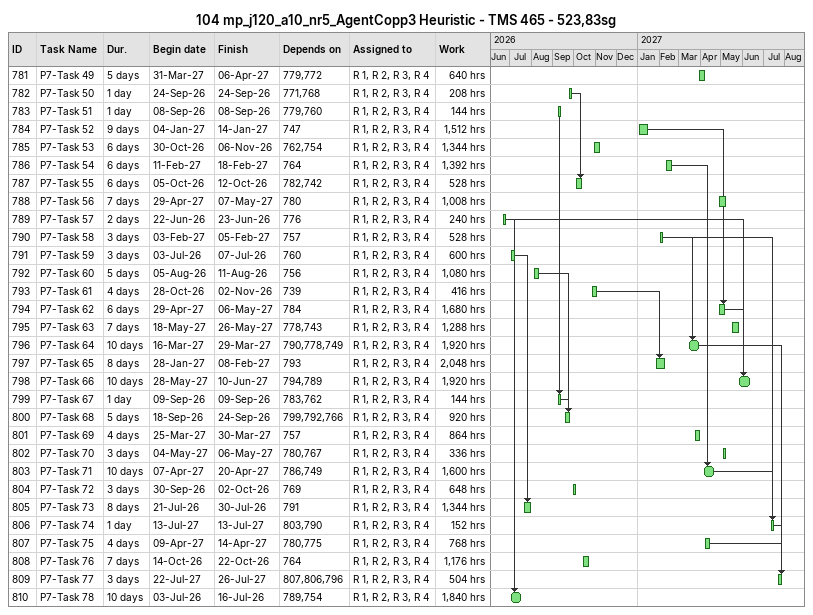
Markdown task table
104 mp_j120_a10_nr5_AgentCopp3 Heuristic - TMS 465 - 523,83sg

| ID | Task | Duration | Start | Finish | Predecessors | Resources | Work (h) |
|---|---|---|---|---|---|---|---|
| 781 | P7-Task 49 | 5d | 2027-03-31 | 2027-04-06 | 779, 772 | R 1, R 2, R 3, R 4 | 640 |
| 782 | P7-Task 50 | 1d | 2026-09-24 | 2026-09-24 | 771, 768 | R 1, R 2, R 3, R 4 | 208 |
| 783 | P7-Task 51 | 1d | 2026-09-08 | 2026-09-08 | 779, 760 | R 1, R 2, R 3, R 4 | 144 |
| 784 | P7-Task 52 | 9d | 2027-01-04 | 2027-01-14 | 747 | R 1, R 2, R 3, R 4 | 1512 |
| 785 | P7-Task 53 | 6d | 2026-10-30 | 2026-11-06 | 762, 754 | R 1, R 2, R 3, R 4 | 1344 |
| 786 | P7-Task 54 | 6d | 2027-02-11 | 2027-02-18 | 764 | R 1, R 2, R 3, R 4 | 1392 |
| 787 | P7-Task 55 | 6d | 2026-10-05 | 2026-10-12 | 782, 742 | R 1, R 2, R 3, R 4 | 528 |
| 788 | P7-Task 56 | 7d | 2027-04-29 | 2027-05-07 | 780 | R 1, R 2, R 3, R 4 | 1008 |
| 789 | P7-Task 57 | 2d | 2026-06-22 | 2026-06-23 | 776 | R 1, R 2, R 3, R 4 | 240 |
| 790 | P7-Task 58 | 3d | 2027-02-03 | 2027-02-05 | 757 | R 1, R 2, R 3, R 4 | 528 |
| 791 | P7-Task 59 | 3d | 2026-07-03 | 2026-07-07 | 760 | R 1, R 2, R 3, R 4 | 600 |
| 792 | P7-Task 60 | 5d | 2026-08-05 | 2026-08-11 | 756 | R 1, R 2, R 3, R 4 | 1080 |
| 793 | P7-Task 61 | 4d | 2026-10-28 | 2026-11-02 | 739 | R 1, R 2, R 3, R 4 | 416 |
| 794 | P7-Task 62 | 6d | 2027-04-29 | 2027-05-06 | 784 | R 1, R 2, R 3, R 4 | 1680 |
| 795 | P7-Task 63 | 7d | 2027-05-18 | 2027-05-26 | 778, 743 | R 1, R 2, R 3, R 4 | 1288 |
| 796 | P7-Task 64 | 10d | 2027-03-16 | 2027-03-29 | 790, 778, 749 | R 1, R 2, R 3, R 4 | 1920 |
| 797 | P7-Task 65 | 8d | 2027-01-28 | 2027-02-08 | 793 | R 1, R 2, R 3, R 4 | 2048 |
| 798 | P7-Task 66 | 10d | 2027-05-28 | 2027-06-10 | 794, 789 | R 1, R 2, R 3, R 4 | 1920 |
| 799 | P7-Task 67 | 1d | 2026-09-09 | 2026-09-09 | 783, 762 | R 1, R 2, R 3, R 4 | 144 |
| 800 | P7-Task 68 | 5d | 2026-09-18 | 2026-09-24 | 799, 792, 766 | R 1, R 2, R 3, R 4 | 920 |
| 801 | P7-Task 69 | 4d | 2027-03-25 | 2027-03-30 | 757 | R 1, R 2, R 3, R 4 | 864 |
| 802 | P7-Task 70 | 3d | 2027-05-04 | 2027-05-06 | 780, 767 | R 1, R 2, R 3, R 4 | 336 |
| 803 | P7-Task 71 | 10d | 2027-04-07 | 2027-04-20 | 786, 749 | R 1, R 2, R 3, R 4 | 1600 |
| 804 | P7-Task 72 | 3d | 2026-09-30 | 2026-10-02 | 769 | R 1, R 2, R 3, R 4 | 648 |
| 805 | P7-Task 73 | 8d | 2026-07-21 | 2026-07-30 | 791 | R 1, R 2, R 3, R 4 | 1344 |
| 806 | P7-Task 74 | 1d | 2027-07-13 | 2027-07-13 | 803, 790 | R 1, R 2, R 3, R 4 | 152 |
| 807 | P7-Task 75 | 4d | 2027-04-09 | 2027-04-14 | 780, 775 | R 1, R 2, R 3, R 4 | 768 |
| 808 | P7-Task 76 | 7d | 2026-10-14 | 2026-10-22 | 764 | R 1, R 2, R 3, R 4 | 1176 |
| 809 | P7-Task 77 | 3d | 2027-07-22 | 2027-07-26 | 807, 806, 796 | R 1, R 2, R 3, R 4 | 504 |
| 810 | P7-Task 78 | 10d | 2026-07-03 | 2026-07-16 | 789, 754 | R 1, R 2, R 3, R 4 | 1840 |
